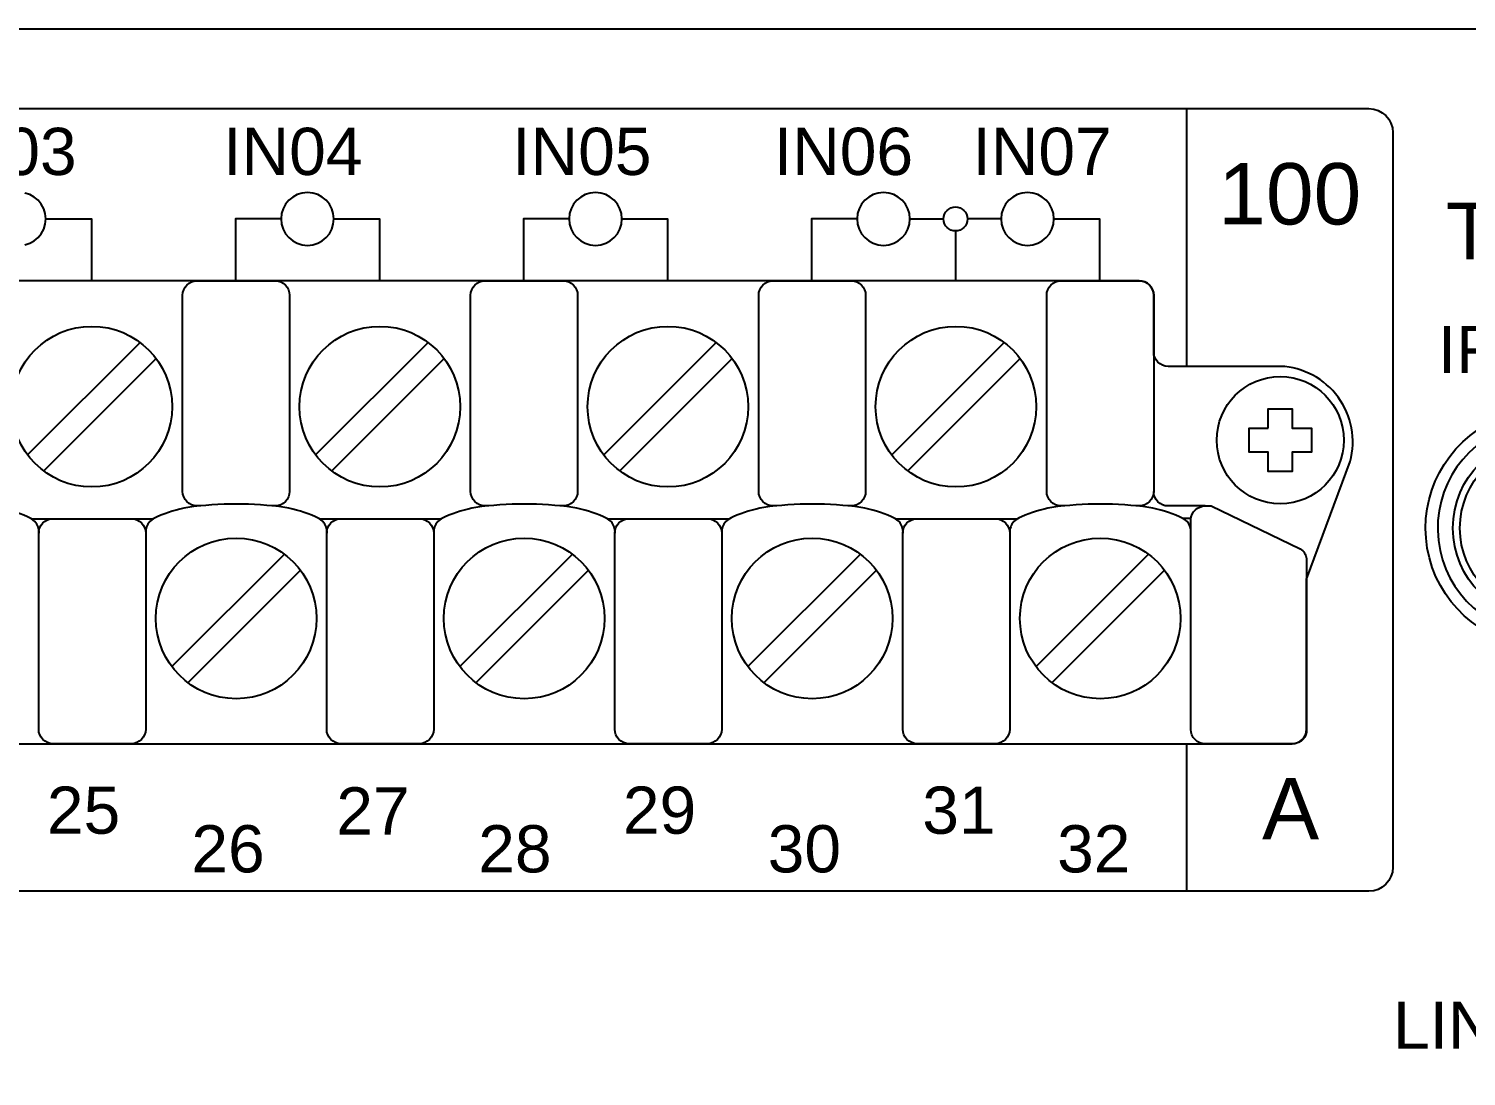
# Model space of a CAD drawing. Extents: x 1 to 47, y 1 to 35.
# Drawn here: x 35.305 to 38.3, y 16.666 to 18.848 of the extents above; entities that cross this region are included whole.
import ezdxf

# ---------------------------------------------------------------- set-up
doc = ezdxf.new("R2010")
doc.units = 0
doc.header["$MEASUREMENT"] = 0
doc.layers.add('7_00______DWG_', color=7, linetype='CONTINUOUS')
doc.styles.add('ARIAL', font='arial.ttf')

msp = doc.modelspace()

# ---------------------------------------------------------------- linework, layer by layer
at = {"layer": '7_00______DWG_'}
for points in [[(26.742, 18.8476), (43.832, 18.8476, -0.377157), (43.912, 18.7576), (43.912, 10.4776, -0.414213), (43.822, 10.3876), (26.752, 10.3876, -0.414213), (26.662, 10.4776), (26.662, 18.7576, -0.377161)], [(32.925, 17.3885, 0.414213), (32.955, 17.3585), (37.9368, 17.3585, 0.414214), (37.9668, 17.3885), (37.9668, 17.7015), (38.0577, 17.9463, 0.480048), (37.9127, 18.1445), (37.6785, 18.1445, -0.414214), (37.6485, 18.1745), (37.6485, 18.2926, 0.414212), (37.6185, 18.3226), (37.6185, 18.3227), (32.6374, 18.3227, 0.414215), (32.6074, 18.2927), (32.6075, 17.9798), (32.5166, 17.735, 0.47859), (32.6616, 17.5365), (32.895, 17.5365, -0.414214), (32.925, 17.5065)], [(38.3422, 18.0236), (38.5819, 18.0236, -3.864645)], [(37.9401, 17.3586), (37.7558, 17.3584, -0.414214), (37.7258, 17.3884), (37.7258, 17.8255, -0.390527), (37.7558, 17.8538), (37.768, 17.8538), (37.9539, 17.7641, -0.241514), (37.9668, 17.7441), (37.9668, 17.3884, -0.422157)]]:
    msp.add_lwpolyline(points, format="xyb", close=True, dxfattribs=at)
for points in [[(26.9567, 18.6813), (38.0967, 18.6813), (38.1068, 18.6802), (38.1162, 18.6773), (38.1247, 18.6727), (38.1321, 18.6666), (38.1382, 18.6592), (38.1428, 18.6507), (38.1457, 18.6413), (38.1467, 18.6313), (38.1467, 17.1013)], [(37.717, 18.6813), (37.717, 18.1445)], [(35.2967, 18.3975), (35.307, 18.4007), (35.3164, 18.4058), (35.3245, 18.4125), (35.3312, 18.4206), (35.3363, 18.43), (35.3395, 18.4403), (35.3406, 18.4514), (35.3395, 18.4625), (35.3363, 18.4728), (35.3312, 18.4821), (35.3245, 18.4903), (35.3164, 18.497), (35.307, 18.5021), (35.2967, 18.5053)], [(35.3406, 18.4514), (35.4356, 18.4514), (35.4356, 18.3227)], [(35.8306, 18.4514), (35.7356, 18.4514), (35.7356, 18.3227)], [(35.9406, 18.4514), (36.0356, 18.4514), (36.0356, 18.3227)], [(36.4306, 18.4514), (36.3356, 18.4514), (36.3356, 18.3227)], [(36.5406, 18.4514), (36.6356, 18.4514), (36.6356, 18.3227)], [(37.0306, 18.4514), (36.9356, 18.4514), (36.9356, 18.3227)], [(37.1406, 18.4514), (37.2106, 18.4514)], [(37.3306, 18.4514), (37.2606, 18.4514)], [(37.4406, 18.4514), (37.5356, 18.4514), (37.5356, 18.3227)], [(37.2356, 18.4264), (37.2356, 18.3227)], [(35.5369, 18.1943), (35.3027, 17.9601)], [(36.1369, 18.1943), (35.9027, 17.9601)], [(36.7369, 18.1943), (36.5027, 17.9601)], [(37.3369, 18.1943), (37.1027, 17.9601)], [(35.5703, 18.1609), (35.3361, 17.9267)], [(36.1703, 18.1609), (35.9361, 17.9267)], [(36.7703, 18.1609), (36.5361, 17.9267)], [(37.3703, 18.1609), (37.1361, 17.9267)], [(35.31, 17.8272), (35.5651, 17.8272)], [(35.91, 17.8272), (36.1651, 17.8272)], [(36.51, 17.8272), (36.7651, 17.8272)], [(37.11, 17.8272), (37.3651, 17.8272)], [(37.726, 17.8279), (37.709, 17.8279)], [(35.8375, 17.7533), (35.6033, 17.5191)], [(36.4375, 17.7533), (36.2033, 17.5191)], [(37.0375, 17.7533), (36.8033, 17.5191)], [(37.6375, 17.7533), (37.4034, 17.5191)], [(35.8709, 17.7199), (35.6368, 17.4857)], [(36.4709, 17.7199), (36.2368, 17.4857)], [(37.0709, 17.7199), (36.8368, 17.4857)], [(37.671, 17.7199), (37.4368, 17.4857)], [(37.717, 17.3585), (37.717, 17.0513)], [(38.1467, 17.1013), (38.1457, 17.0912), (38.1428, 17.0818), (38.1382, 17.0733), (38.1321, 17.0659), (38.1247, 17.0598), (38.1162, 17.0552), (38.1068, 17.0523), (38.0967, 17.0513), (26.9567, 17.0513)]]:
    msp.add_lwpolyline(points, dxfattribs=at)
for points in [[(35.8856, 18.3964), (35.8967, 18.3975), (35.907, 18.4007), (35.9164, 18.4058), (35.9245, 18.4125), (35.9312, 18.4206), (35.9363, 18.43), (35.9395, 18.4403), (35.9406, 18.4514), (35.9395, 18.4625), (35.9363, 18.4728), (35.9312, 18.4821), (35.9245, 18.4903), (35.9164, 18.497), (35.907, 18.5021), (35.8967, 18.5053), (35.8856, 18.5064), (35.8745, 18.5053), (35.8642, 18.5021), (35.8549, 18.497), (35.8467, 18.4903), (35.84, 18.4821), (35.8349, 18.4728), (35.8317, 18.4625), (35.8306, 18.4514), (35.8317, 18.4403), (35.8349, 18.43), (35.84, 18.4206), (35.8467, 18.4125), (35.8549, 18.4058), (35.8642, 18.4007), (35.8745, 18.3975)], [(36.4856, 18.3964), (36.4967, 18.3975), (36.507, 18.4007), (36.5164, 18.4058), (36.5245, 18.4125), (36.5312, 18.4206), (36.5363, 18.43), (36.5395, 18.4403), (36.5406, 18.4514), (36.5395, 18.4625), (36.5363, 18.4728), (36.5312, 18.4821), (36.5245, 18.4903), (36.5164, 18.497), (36.507, 18.5021), (36.4967, 18.5053), (36.4856, 18.5064), (36.4745, 18.5053), (36.4642, 18.5021), (36.4549, 18.497), (36.4467, 18.4903), (36.44, 18.4821), (36.4349, 18.4728), (36.4317, 18.4625), (36.4306, 18.4514), (36.4317, 18.4403), (36.4349, 18.43), (36.44, 18.4206), (36.4467, 18.4125), (36.4549, 18.4058), (36.4642, 18.4007), (36.4745, 18.3975)], [(37.0856, 18.3964), (37.0967, 18.3975), (37.107, 18.4007), (37.1164, 18.4058), (37.1245, 18.4125), (37.1312, 18.4206), (37.1363, 18.43), (37.1395, 18.4403), (37.1406, 18.4514), (37.1395, 18.4625), (37.1363, 18.4728), (37.1312, 18.4821), (37.1245, 18.4903), (37.1164, 18.497), (37.107, 18.5021), (37.0967, 18.5053), (37.0856, 18.5064), (37.0745, 18.5053), (37.0642, 18.5021), (37.0549, 18.497), (37.0467, 18.4903), (37.04, 18.4821), (37.0349, 18.4728), (37.0317, 18.4625), (37.0306, 18.4514), (37.0317, 18.4403), (37.0349, 18.43), (37.04, 18.4206), (37.0467, 18.4125), (37.0549, 18.4058), (37.0642, 18.4007), (37.0745, 18.3975)], [(37.3856, 18.3964), (37.3967, 18.3975), (37.407, 18.4007), (37.4164, 18.4058), (37.4245, 18.4125), (37.4312, 18.4206), (37.4363, 18.43), (37.4395, 18.4403), (37.4406, 18.4514), (37.4395, 18.4625), (37.4363, 18.4728), (37.4312, 18.4821), (37.4245, 18.4903), (37.4164, 18.497), (37.407, 18.5021), (37.3967, 18.5053), (37.3856, 18.5064), (37.3745, 18.5053), (37.3642, 18.5021), (37.3549, 18.497), (37.3467, 18.4903), (37.34, 18.4821), (37.3349, 18.4728), (37.3317, 18.4625), (37.3306, 18.4514), (37.3317, 18.4403), (37.3349, 18.43), (37.34, 18.4206), (37.3467, 18.4125), (37.3549, 18.4058), (37.3642, 18.4007), (37.3745, 18.3975)], [(37.2106, 18.4514), (37.2112, 18.4564), (37.2126, 18.4611), (37.2149, 18.4654), (37.218, 18.4691), (37.2217, 18.4721), (37.2259, 18.4744), (37.2306, 18.4759), (37.2356, 18.4764), (37.2407, 18.4759), (37.2454, 18.4744), (37.2496, 18.4721), (37.2533, 18.4691), (37.2564, 18.4654), (37.2587, 18.4611), (37.2601, 18.4564), (37.2606, 18.4514), (37.2601, 18.4463), (37.2587, 18.4416), (37.2564, 18.4374), (37.2533, 18.4337), (37.2496, 18.4306), (37.2454, 18.4283), (37.2407, 18.4269), (37.2356, 18.4264), (37.2306, 18.4269), (37.2259, 18.4283), (37.2217, 18.4306), (37.218, 18.4337), (37.2149, 18.4374), (37.2126, 18.4416), (37.2112, 18.4463)], [(37.8872, 18.0155), (37.8872, 18.0558), (37.9372, 18.0558), (37.9372, 18.0155), (37.9773, 18.0155), (37.9773, 17.9656), (37.9372, 17.9656), (37.9372, 17.9256), (37.8872, 17.9256), (37.8872, 17.9656), (37.8471, 17.9656), (37.8471, 18.0155)]]:
    msp.add_lwpolyline(points, close=True, dxfattribs=at)
for points in [[(35.6635, 17.8539), (35.6556, 17.8539, -0.414214), (35.6256, 17.8839), (35.6256, 18.2927, -0.414214), (35.6556, 18.3227), (35.8184, 18.3227, -0.414214), (35.8484, 18.2927), (35.8484, 17.8839, -0.414214), (35.8184, 17.8539), (35.8116, 17.8539)], [(36.2635, 17.8539), (36.2556, 17.8539, -0.414214), (36.2256, 17.8839), (36.2256, 18.2927, -0.414214), (36.2556, 18.3227), (36.4184, 18.3227, -0.414214), (36.4484, 18.2927), (36.4484, 17.8839, -0.414214), (36.4184, 17.8539), (36.4116, 17.8539)], [(36.8635, 17.8539), (36.8556, 17.8539, -0.414214), (36.8256, 17.8839), (36.8256, 18.2927, -0.414214), (36.8556, 18.3227), (37.0184, 18.3227, -0.414214), (37.0484, 18.2927), (37.0484, 17.8839, -0.414214), (37.0184, 17.8539), (37.0116, 17.8539)], [(37.4635, 17.8539), (37.4556, 17.8539, -0.414214), (37.4256, 17.8839), (37.4256, 18.2927, -0.414214), (37.4556, 18.3227), (37.6185, 18.3227, -0.414214), (37.6485, 18.2927), (37.6485, 17.8839, -0.414214), (37.6185, 17.8539), (37.6116, 17.8539)], [(38.4108, 18.0236, 8.544004), (38.5133, 18.0236)], [(37.7558, 17.8538), (37.6785, 17.8537, -0.414214), (37.6485, 17.8837)], [(35.3265, 17.7972, 0.191033), (35.318, 17.8211, 0.081668), (35.3024, 17.8313, 0.0591), (35.2387, 17.8507, 0.034646), (35.1371, 17.8577, 0.03436), (35.0364, 17.8507, 0.0591), (34.9727, 17.8313, 0.081668), (34.9571, 17.8211, 0.191033), (34.9486, 17.7972)], [(35.9265, 17.7972, 0.191033), (35.918, 17.8211, 0.081668), (35.9024, 17.8313, 0.0591), (35.8387, 17.8507, 0.034646), (35.7371, 17.8577, 0.03436), (35.6364, 17.8507, 0.0591), (35.5727, 17.8313, 0.081668), (35.5571, 17.8211, 0.191033), (35.5486, 17.7972)], [(36.5265, 17.7972, 0.191033), (36.518, 17.8211, 0.081668), (36.5024, 17.8313, 0.0591), (36.4387, 17.8507, 0.034646), (36.3371, 17.8577, 0.03436), (36.2364, 17.8507, 0.0591), (36.1727, 17.8313, 0.081668), (36.1571, 17.8211, 0.191033), (36.1486, 17.7972)], [(37.1265, 17.7972, 0.191033), (37.118, 17.8211, 0.081668), (37.1024, 17.8313, 0.0591), (37.0387, 17.8507, 0.034646), (36.9371, 17.8577, 0.03436), (36.8365, 17.8507, 0.0591), (36.7727, 17.8313, 0.081668), (36.7571, 17.8211, 0.191033), (36.7486, 17.7972)], [(37.7258, 17.8057, 0.127742), (37.718, 17.8211, 0.081668), (37.7024, 17.8313, 0.0591), (37.6387, 17.8507, 0.034646), (37.5372, 17.8577, 0.03436), (37.4365, 17.8507, 0.0591), (37.3728, 17.8313, 0.081668), (37.3571, 17.8211, 0.191033), (37.3486, 17.7972)], [(35.5186, 17.8272, -0.414214), (35.5486, 17.7972), (35.5486, 17.3885, -0.414214), (35.5186, 17.3585), (35.3557, 17.3585, -0.414214), (35.3257, 17.3885), (35.3257, 17.7972, -0.414214), (35.3557, 17.8272)], [(36.1186, 17.8272, -0.414214), (36.1486, 17.7972), (36.1486, 17.3885, -0.414214), (36.1186, 17.3585), (35.9557, 17.3585, -0.414214), (35.9257, 17.3885), (35.9257, 17.7972, -0.414214), (35.9557, 17.8272)], [(36.7186, 17.8272, -0.414214), (36.7486, 17.7972), (36.7486, 17.3885, -0.414214), (36.7186, 17.3585), (36.5558, 17.3585, -0.414214), (36.5258, 17.3885), (36.5258, 17.7972, -0.414214), (36.5558, 17.8272)], [(37.3186, 17.8272, -0.414214), (37.3486, 17.7972), (37.3486, 17.3885, -0.414214), (37.3186, 17.3585), (37.1558, 17.3585, -0.414214), (37.1258, 17.3885), (37.1258, 17.7972, -0.414214), (37.1558, 17.8272)]]:
    msp.add_lwpolyline(points, format="xyb", dxfattribs=at)
for centre, radius in [((35.4365, 18.0605), 0.1673), ((36.0365, 18.0605), 0.1673), ((36.6365, 18.0605), 0.1673), ((37.2365, 18.0605), 0.1673), ((37.9122, 17.9907), 0.1324), ((38.462, 17.8076), 0.19), ((38.462, 17.8076), 0.1755), ((35.7371, 17.6195), 0.1673), ((36.3371, 17.6195), 0.1673), ((36.9371, 17.6195), 0.1673), ((37.5372, 17.6195), 0.1673)]:
    msp.add_circle(centre, radius, dxfattribs=at)

# ---------------------------------------------------------------- texts
at = {"layer": '7_00______DWG_', "style": 'ARIAL'}
for s, height, p in [('IN03', 0.09833, (35.1146, 18.543)), ('IN04', 0.09833, (35.7101, 18.543)), ('IN05', 0.09833, (36.3122, 18.543)), ('IN06', 0.09833, (36.8572, 18.543)), ('IN07', 0.09833, (37.271, 18.543)), ('100', 0.12783, (37.783, 18.44)), ('TIME', 0.118, (38.2573, 18.3675)), ('IRIG-B', 0.09833, (38.2406, 18.1304)), ('A', 0.1278, (37.8742, 17.1592)), ('25', 0.09833, (35.3428, 17.171)), ('27', 0.09833, (35.9457, 17.1694)), ('29', 0.09833, (36.5427, 17.171)), ('31', 0.09833, (37.1664, 17.171)), ('26', 0.09833, (35.6438, 17.0905)), ('28', 0.09833, (36.2414, 17.0905)), ('30', 0.09833, (36.8444, 17.0905)), ('32', 0.09833, (37.4473, 17.0905)), ('LINK = YELLOW', 0.098333, (38.1471, 16.7232))]:
    msp.add_text(s, height=height, dxfattribs=at).set_placement(p)

doc.saveas('drawing.dxf')
